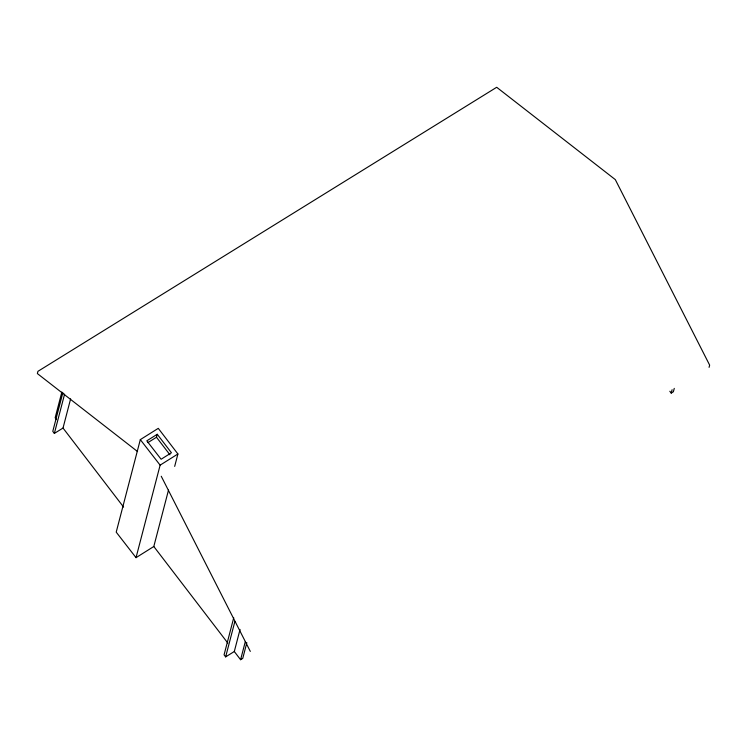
<?xml version="1.0" encoding="UTF-8"?>
<svg xmlns="http://www.w3.org/2000/svg" width="747" height="747" viewBox="0 0 747 747"><rect width="100%" height="100%" fill="white"/><g stroke="black" fill="none" stroke-linecap="round" stroke-linejoin="round"><path stroke-width="1.12" d="M61.87 392.016L55.157 417.797L56.557 419.618M62.86 392.679L52.785 431.355L54.363 433.409L63.019 428.05L70.62 398.861M54.363 433.409L64.597 394.117M174.677 466.389L177.907 453.98L158.271 428.348L140.315 439.628L116.215 532.144L136.029 557.664L153.807 546.505L168.505 490.088M147.943 442.597L156.478 437.238L157.253 434.268L171.436 452.766L161.119 459.246L146.814 440.823L157.253 434.268M136.029 557.664L160.129 465.148L177.907 453.98M233.727 617.778L224.072 654.83L225.65 656.874L234.306 651.515L240.058 629.422M225.65 656.874L234.857 621.523M234.306 651.515L240.59 659.722L245.259 641.785M246.837 642.691L242.756 658.378L240.59 659.722M669.826 391.26L671.217 393.09L672.095 389.729M674.261 388.384L673.383 391.745L671.217 393.09M709.071 367.347L709.65 365.124L615.304 179.607L496.69 87.278L37.929 371.334L37.35 373.556L137.579 451.562M140.315 439.628L160.129 465.148M156.478 437.238L169.952 454.811M63.019 428.05L123.6 507.092M153.807 546.505L227.798 643.036M161.24 476.241L250.31 651.393"/></g></svg>
